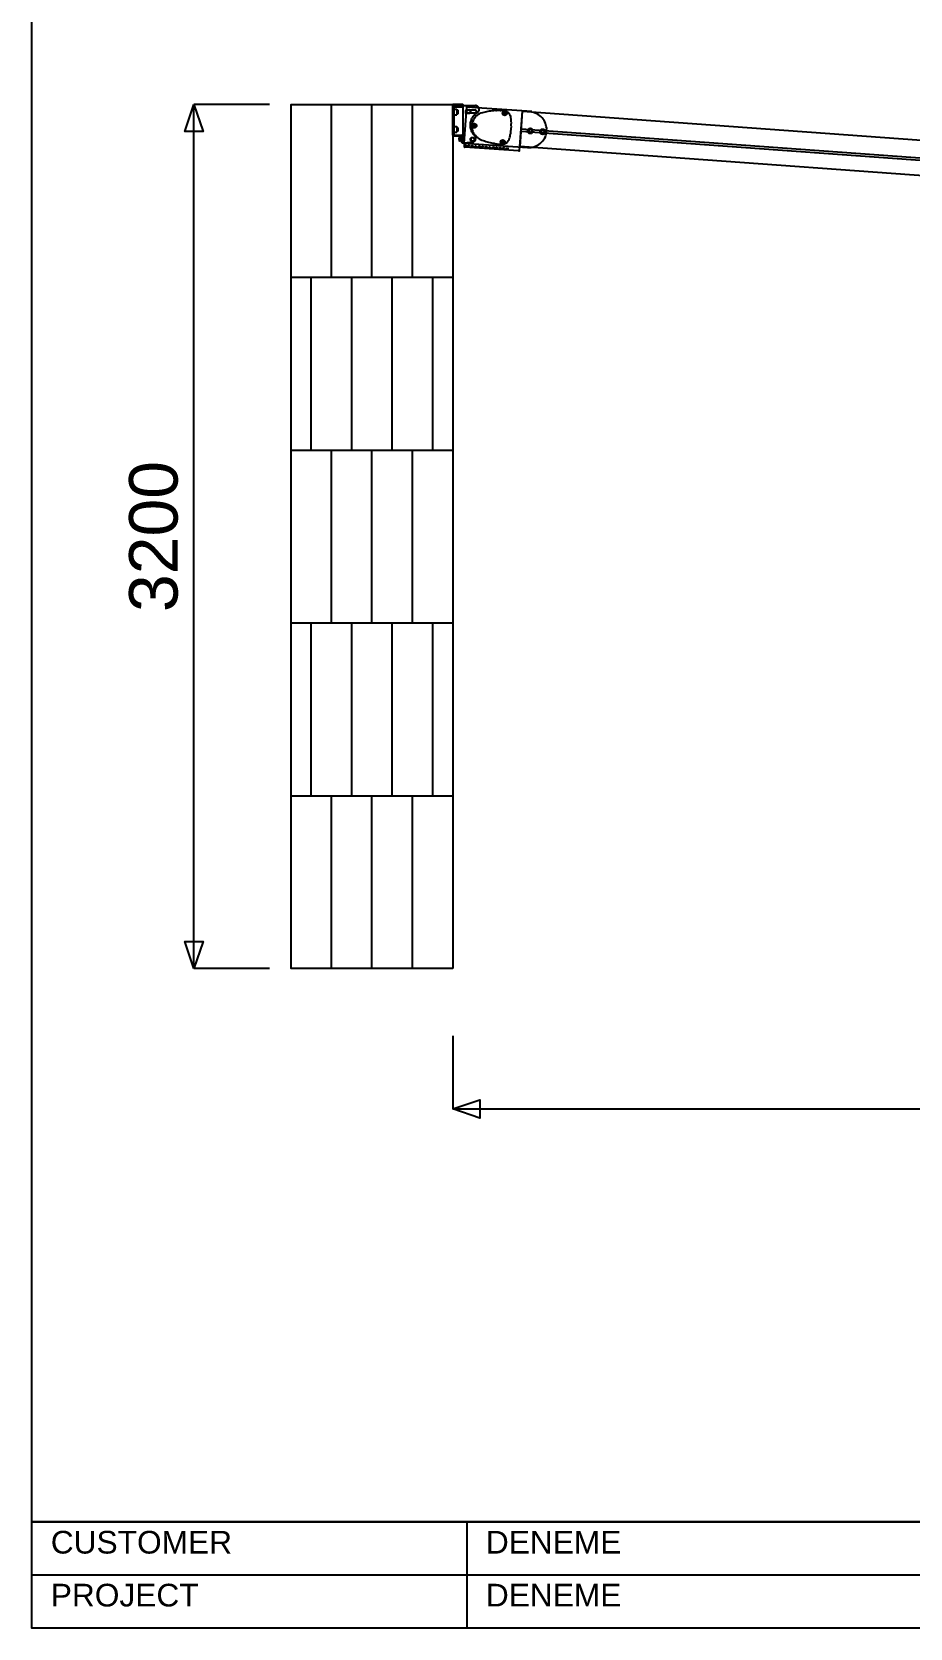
# Model space of a CAD drawing. Extents: x -7510 to 4888, y -10643 to 1770.
# Drawn here: x -7510 to -4256, y -10643 to -4731 of the extents above; entities that cross this region are included whole.
import ezdxf
from ezdxf.enums import TextEntityAlignment as Align

# ---------------------------------------------------------------- set-up
doc = ezdxf.new("R2010")
doc.units = 0
for name, color, linetype in [('BLOCK', 7, 'CONTINUOUS'), ('BLOCKREF', 8, 'CONTINUOUS'), ('DIM', 42, 'CONTINUOUS'), ('HATCH_WALL', 8, 'CONTINUOUS'), ('OUTLINE', 7, 'CONTINUOUS'), ('RAY', 5, 'CONTINUOUS'), ('TEXT', 7, 'CONTINUOUS'), ('TITLE', 7, 'CONTINUOUS'), ('WALL', 8, 'CONTINUOUS')]:
    doc.layers.add(name, color=color, linetype=linetype)
doc.styles.get("Standard").update_dxf_attribs({"font": 'Arial.ttf'})
doc.dimstyles.new('MESUT-MM', dxfattribs={"dimtxt": 180, "dimasz": 100, "dimexe": 1.25, "dimexo": 0.625, "dimtad": 1, "dimdec": 0, "dimcen": 2, "dimclrd": 42, "dimclre": 42, "dimclrt": 1, "dimazin": 3, "dimtfac": 1, "dimtdec": 0, "dimtmove": 0, "dimatfit": 3})

# ---------------------------------------------------------------- blocks, each defined once
blk = doc.blocks.new('PULUMUR_WALL_BRICK_HATCH')
at = {"layer": 'HATCH_WALL', "color": 8}
for p, q in [((250, 800), (250, 1000)), ((500, 800), (500, 1000)), ((750, 800), (750, 1000)), ((0, 800), (1000, 800)), ((125, 600), (125, 800)), ((375, 600), (375, 800)), ((625, 600), (625, 800)), ((875, 600), (875, 800)), ((0, 600), (1000, 600)), ((250, 400), (250, 600)), ((500, 400), (500, 600)), ((750, 400), (750, 600)), ((0, 400), (1000, 400)), ((125, 200), (125, 400)), ((375, 200), (375, 400)), ((625, 200), (625, 400)), ((875, 200), (875, 400)), ((0, 200), (1000, 200)), ((250, 0), (250, 200)), ((500, 0), (500, 200)), ((750, 0), (750, 200))]:
    blk.add_line(p, q, dxfattribs=at)
blk = doc.blocks.new('PERGORISE_RAY_DUVAR_BAGLANTI_SET')
at = {"layer": 'BLOCK', "color": 7}
for p, q in [((0, -8), (0, 0)), ((8, 0), (0, 0)), ((0, -113), (0, -8)), ((36, -5), (3, -5)), ((3, -8), (36, -8)), ((3, -9), (3, -113)), ((3, -14), (5, -14)), ((5, -40), (3, -40)), ((5, -40), (5, -14)), ((5, -17), (14, -17)), ((5, -38), (14, -38)), ((14, -17), (14, -38)), ((14, -21), (19, -21)), ((19, -34), (14, -34)), ((19, -34), (19, -21)), ((36, -4), (36, -142)), ((36, -4), (84, -4)), ((61, -20), (82, -20)), ((61, -31), (81, -31)), ((3, -79), (5, -79)), ((5, -105), (3, -105)), ((3, -113), (33, -113)), ((3, -116), (33, -116)), ((5, -82), (5, -79)), ((5, -105), (5, -82)), ((5, -82), (14, -82)), ((5, -103), (14, -103)), ((14, -82), (14, -103)), ((14, -86), (19, -86)), ((19, -99), (14, -99)), ((19, -99), (19, -86)), ((31, -118), (24, -118)), ((33, -117), (33, -142)), ((23, -119), (24, -119)), ((23, -122), (24, -121)), ((30, -121), (24, -121)), ((30, -123), (24, -123)), ((30, -131), (24, -131)), ((30, -135), (24, -135)), ((33, -142), (36, -142)), ((36, -142), (53, -142)), ((73, -139), (53, -142))]:
    blk.add_line(p, q, dxfattribs=at)
for points in [[(39, -4), (39, -3), (39, -3), (39, -2), (39, -2), (39, -2), (39, -2), (38, -1), (38, -1), (38, -1), (38, -1), (38, -1), (37, 0), (37, 0), (37, 0), (37, 0), (36, 0), (36, 0), (8, 0), (8, 0), (7, 0), (7, 0), (7, 0), (7, 0), (6, -1), (6, -1), (6, -1), (6, -1), (6, -1), (5, -2), (5, -2), (5, -2), (5, -2), (5, -3), (5, -3), (5, -5)], [(3, -5), (3, -5), (2, -5), (2, -5), (2, -6), (2, -6), (1, -6), (1, -6), (1, -6), (1, -6), (1, -7), (0, -7), (0, -7), (0, -7), (0, -8), (0, -8), (0, -8)], [(3, -8), (3, -8), (3, -8), (3, -8), (3, -8), (3, -8), (3, -8), (3, -8), (3, -8), (3, -8), (3, -8), (3, -8), (3, -9), (3, -9), (3, -9), (3, -9), (3, -9)], [(3, -14), (3, -14), (3, -14), (3, -14), (3, -14), (3, -14), (3, -14), (3, -14), (3, -14), (3, -14), (3, -14), (3, -14), (3, -14), (3, -14), (3, -14), (3, -14), (3, -14)], [(3, -40), (3, -40), (3, -40), (3, -40), (3, -40), (3, -40), (3, -40), (3, -40), (3, -40), (3, -40), (3, -40), (3, -40), (3, -40), (3, -40), (3, -40), (3, -40), (3, -40)], [(5, -14), (5, -14), (5, -14), (5, -14), (5, -14), (5, -14), (5, -14), (5, -14), (5, -14), (5, -14), (5, -14), (5, -14), (5, -14), (5, -14), (5, -14), (5, -14), (5, -14)], [(5, -40), (5, -40), (5, -40), (5, -40), (5, -40), (5, -40), (5, -40), (5, -40), (5, -40), (5, -40), (5, -40), (5, -40), (5, -40), (5, -40), (5, -40), (5, -40), (5, -40)], [(37, -4), (37, -3), (36, -3), (36, -3), (36, -3), (36, -3), (36, -3), (36, -3), (36, -3), (36, -3), (36, -3), (36, -3), (36, -3), (36, -3), (36, -3), (36, -3), (36, -3), (36, -3), (8, -3), (8, -3), (8, -3), (8, -3), (8, -3), (8, -3), (8, -3), (8, -3), (8, -3), (8, -3), (8, -3), (8, -3), (8, -3), (8, -3), (8, -3), (8, -3), (8, -3), (8, -3), (8, -3), (8, -3), (8, -3), (8, -3), (8, -3), (8, -3), (8, -3), (8, -3), (8, -3), (8, -3), (8, -3), (8, -3), (8, -3), (8, -3), (8, -3), (8, -5)], [(50, -22), (50, -22), (49, -22), (49, -22), (49, -23), (48, -23), (48, -23), (48, -23), (47, -23), (47, -24), (47, -24), (47, -24), (46, -24), (46, -25), (46, -25), (46, -25), (46, -26), (46, -26), (46, -26), (46, -27), (46, -27), (46, -27), (46, -28), (46, -28), (46, -29), (46, -29), (46, -29), (46, -30), (46, -30), (46, -30), (47, -31), (47, -31), (47, -31), (47, -31), (47, -32), (48, -32), (48, -32), (48, -32), (49, -32), (49, -33), (49, -33), (50, -33), (50, -33), (50, -33), (51, -33), (51, -33), (51, -33), (52, -33), (52, -33)], [(61, -20), (60, -20), (59, -20), (59, -21), (58, -21), (57, -21), (57, -21), (56, -21), (55, -21), (55, -21), (54, -21), (53, -21), (53, -21), (52, -22), (51, -22), (51, -22), (50, -22)], [(61, -31), (61, -31), (60, -31), (60, -31), (59, -32), (58, -32), (58, -32), (57, -32), (57, -32), (56, -32), (56, -32), (55, -32), (54, -32), (54, -32), (53, -33), (53, -33), (52, -33)], [(91, -30), (88, -31), (85, -33), (83, -35), (80, -37), (78, -39), (76, -42), (74, -44), (73, -47), (71, -49), (69, -52), (68, -55), (67, -58), (66, -61), (65, -64), (64, -67), (64, -70), (64, -73), (64, -77), (64, -80), (64, -83), (64, -86), (65, -89), (66, -92), (67, -95), (68, -98), (69, -101), (71, -104), (72, -106), (74, -109), (76, -111), (78, -114), (80, -116)], [(81, -31), (81, -31), (82, -31), (83, -31), (83, -31), (84, -31), (84, -30), (84, -30), (85, -30), (85, -29), (86, -29), (86, -29), (86, -28), (86, -28), (87, -27), (87, -27), (87, -26), (87, -25), (87, -25), (87, -24), (87, -24), (86, -23), (86, -23), (86, -22), (86, -22), (85, -22), (85, -21), (84, -21), (84, -21), (83, -20), (83, -20), (82, -20), (82, -20)], [(91, -30), (92, -29), (92, -28), (93, -28), (94, -27), (95, -26), (95, -25), (96, -24), (96, -23), (97, -22), (97, -21), (97, -20), (97, -19), (97, -18), (97, -16), (97, -15), (97, -14), (96, -13), (96, -12), (96, -11), (95, -10), (94, -9), (94, -8), (93, -8), (92, -7), (91, -6), (90, -6), (89, -5), (88, -5), (87, -5), (86, -4), (85, -4), (84, -4)], [(0, -113), (0, -114), (0, -114), (0, -114), (0, -114), (0, -115), (1, -115), (1, -115), (1, -115), (1, -116), (1, -116), (2, -116), (2, -116), (2, -116), (2, -116), (3, -116), (3, -116)], [(3, -79), (3, -79), (3, -79), (3, -79), (3, -79), (3, -79), (3, -79), (3, -79), (3, -79), (3, -79), (3, -79), (3, -79), (3, -79), (3, -79), (3, -79), (3, -79), (3, -79)], [(3, -105), (3, -105), (3, -105), (3, -105), (3, -105), (3, -105), (3, -105), (3, -105), (3, -105), (3, -105), (3, -105), (3, -105), (3, -105), (3, -105), (3, -105), (3, -105), (3, -105)], [(3, -111), (3, -111), (3, -111), (3, -111), (3, -111), (3, -111), (3, -111), (3, -111), (3, -111), (3, -111), (3, -111), (3, -111), (3, -111), (3, -111), (3, -111), (3, -111), (3, -111)], [(3, -113), (3, -113), (3, -113), (3, -113), (3, -113), (3, -113), (3, -113), (3, -113), (3, -113), (3, -113), (3, -113), (3, -113), (3, -113), (3, -113), (3, -113), (3, -113), (3, -113)], [(5, -79), (5, -79), (5, -79), (5, -79), (5, -79), (5, -79), (5, -79), (5, -79), (5, -79), (5, -79), (5, -79), (5, -79), (5, -79), (5, -79), (5, -79), (5, -79), (5, -79)], [(5, -105), (5, -105), (5, -105), (5, -105), (5, -105), (5, -105), (5, -105), (5, -105), (5, -105), (5, -105), (5, -105), (5, -105), (5, -105), (5, -105), (5, -105), (5, -105), (5, -105)], [(24, -118), (24, -118), (24, -118), (24, -118), (24, -118), (24, -118), (24, -119), (24, -119), (24, -119), (24, -119), (24, -119), (24, -119), (24, -119), (24, -119), (23, -119), (23, -119), (23, -119), (23, -119), (23, -119), (23, -119), (23, -119), (23, -119), (23, -119), (23, -119), (23, -119), (23, -119), (23, -119), (23, -119), (23, -119), (23, -119), (23, -119), (23, -120), (23, -120)], [(31, -121), (32, -118), (32, -118), (32, -118), (32, -118), (32, -118), (32, -118), (32, -118), (32, -118), (32, -118), (32, -118), (32, -118), (32, -118), (32, -118), (32, -118), (32, -118), (32, -118), (32, -118), (32, -118), (33, -118), (33, -118), (33, -118), (33, -118), (33, -118), (33, -118), (33, -118), (33, -118), (33, -118), (33, -118), (33, -118), (33, -118), (33, -118), (33, -118), (33, -118)], [(36, -116), (36, -116), (36, -116), (36, -115), (36, -115), (36, -115), (35, -115), (35, -114), (35, -114), (35, -114), (35, -114), (34, -114), (34, -114), (34, -113), (34, -113), (33, -113), (33, -113)], [(33, -117), (33, -117), (33, -117), (33, -117), (33, -117), (33, -116), (33, -116), (33, -116), (33, -116), (33, -116), (33, -116), (33, -116), (33, -116), (33, -116), (33, -116), (33, -116), (33, -116)], [(73, -139), (74, -139), (75, -138), (76, -138), (77, -138), (78, -137), (78, -137), (79, -136), (80, -136), (81, -135), (81, -135), (82, -134), (82, -133), (83, -132), (83, -132), (84, -131), (84, -130), (84, -129), (84, -128), (85, -127), (85, -126), (85, -125), (85, -124), (84, -123), (84, -122), (84, -122), (84, -121), (83, -120), (83, -119), (82, -118), (82, -117), (81, -117), (80, -116)], [(23, -120), (23, -120), (23, -120), (23, -120), (23, -120), (23, -120), (23, -120), (23, -120), (23, -120), (23, -120), (23, -120), (23, -120), (23, -120), (23, -120), (23, -120), (23, -120), (23, -120), (23, -120), (23, -120), (23, -120), (23, -120), (23, -120), (23, -120), (23, -120), (23, -120), (24, -120), (24, -120), (24, -120), (24, -120), (24, -120), (24, -121), (24, -121), (24, -121)], [(24, -121), (24, -121), (24, -121), (24, -121), (24, -121), (24, -121), (24, -121), (24, -121), (24, -121), (24, -121), (24, -121), (24, -121), (24, -121), (24, -121), (23, -121), (23, -121), (23, -121), (23, -121), (23, -121), (23, -121), (23, -121), (23, -121), (23, -121), (23, -122), (23, -122), (23, -122), (23, -122), (23, -122), (23, -122), (23, -122), (23, -122), (23, -122), (23, -122)], [(23, -122), (23, -122), (23, -122), (23, -122), (23, -122), (23, -122), (23, -122), (23, -122), (23, -122), (23, -122), (23, -122), (23, -122), (23, -122), (23, -122), (23, -122), (23, -122), (23, -122), (23, -122), (23, -122), (23, -122), (23, -122), (23, -122), (23, -122), (23, -122), (23, -122), (23, -122), (23, -122), (23, -122), (23, -122), (23, -122), (23, -122), (23, -122), (23, -123), (23, -123), (23, -123), (24, -123), (24, -123), (24, -123), (24, -123), (24, -123), (24, -123), (24, -123), (24, -123), (24, -123), (24, -123), (24, -123), (24, -123), (24, -123), (24, -123)], [(23, -127), (23, -127), (23, -127), (23, -126), (23, -126), (23, -126), (23, -126), (23, -126), (23, -126), (23, -126), (23, -126), (23, -126), (23, -125), (23, -125), (23, -125), (23, -125), (23, -125), (23, -125), (23, -125), (24, -125), (24, -124), (24, -124), (24, -124), (24, -124), (24, -124), (24, -124), (24, -124), (24, -124), (24, -124), (24, -123), (24, -123), (24, -123), (24, -123)], [(24, -131), (24, -130), (24, -130), (24, -130), (24, -130), (24, -130), (24, -130), (24, -130), (24, -130), (24, -129), (24, -129), (24, -129), (24, -129), (24, -129), (23, -129), (23, -129), (23, -129), (23, -129), (23, -128), (23, -128), (23, -128), (23, -128), (23, -128), (23, -128), (23, -128), (23, -128), (23, -128), (23, -127), (23, -127), (23, -127), (23, -127), (23, -127), (23, -127)], [(24, -131), (24, -131), (24, -131), (24, -131), (24, -131), (24, -131), (24, -131), (24, -131), (24, -131), (24, -131), (24, -131), (24, -131), (24, -131), (24, -131), (23, -132), (23, -132), (23, -132), (23, -132), (23, -132), (23, -132), (23, -132), (23, -132), (23, -132), (23, -132), (23, -132), (23, -132), (23, -132), (23, -133), (23, -133), (23, -133), (23, -133), (23, -133), (23, -133)], [(23, -133), (23, -133), (23, -133), (23, -133), (23, -133), (23, -133), (23, -133), (23, -133), (23, -133), (23, -133), (23, -133), (23, -133), (23, -133), (23, -133), (23, -133), (23, -134), (23, -134), (23, -134), (23, -134), (23, -134), (23, -134), (23, -134), (23, -134), (23, -134), (23, -134), (23, -134), (23, -134), (23, -134), (23, -134), (23, -134), (23, -134), (23, -134), (23, -134), (23, -134), (23, -134), (24, -134), (24, -134), (24, -135), (24, -135), (24, -135), (24, -135), (24, -135), (24, -135), (24, -135), (24, -135), (24, -135), (24, -135), (24, -135), (24, -135)], [(30, -121), (30, -121), (30, -121), (30, -121), (30, -121), (30, -121), (30, -121), (30, -121), (30, -121), (30, -121), (30, -121), (30, -121), (30, -121), (30, -121), (30, -121), (31, -121), (31, -121), (31, -121), (31, -121), (31, -121), (31, -120), (31, -120), (31, -120), (31, -120), (31, -120), (31, -120), (31, -120), (31, -120), (31, -120), (31, -120), (31, -120), (31, -120), (31, -120)], [(31, -123), (31, -123), (31, -123), (31, -123), (31, -123), (31, -123), (31, -123), (31, -123), (31, -123), (31, -123), (31, -123), (31, -123), (31, -123), (31, -123), (31, -122), (31, -122), (31, -122), (31, -122), (31, -122), (31, -122), (31, -122), (30, -122), (30, -122), (30, -122), (30, -122), (30, -122), (30, -121), (30, -121), (30, -121), (30, -121), (30, -121), (31, -121), (31, -121), (31, -121), (31, -121), (31, -121), (31, -121), (31, -121), (31, -121), (31, -121), (31, -121), (31, -121), (31, -121), (31, -121), (31, -121), (31, -121), (31, -121), (31, -121), (31, -121)], [(31, -131), (31, -131), (31, -130), (31, -130), (31, -130), (31, -130), (31, -130), (31, -130), (31, -130), (31, -130), (31, -129), (31, -129), (31, -129), (31, -129), (31, -129), (31, -129), (31, -129), (31, -129), (31, -128), (31, -128), (31, -128), (31, -128), (30, -128), (30, -128), (30, -128), (30, -128), (30, -127), (30, -127), (30, -127), (30, -127), (30, -127), (30, -127), (30, -127), (30, -127), (30, -127), (30, -126), (30, -126), (30, -126), (30, -126), (30, -126), (30, -126), (30, -126), (30, -126), (30, -125), (31, -125), (31, -125), (31, -125), (31, -125), (31, -125), (31, -125), (31, -125), (31, -124), (31, -124), (31, -124), (31, -124), (31, -124), (31, -124), (31, -124), (31, -124), (31, -123), (31, -123), (31, -123), (31, -123), (31, -123), (31, -123)], [(30, -123), (30, -123), (30, -123), (30, -123), (30, -123), (30, -123), (30, -123), (30, -123), (30, -123), (30, -123), (30, -123), (31, -123), (31, -123), (31, -123), (31, -123), (31, -123), (31, -123), (31, -123), (31, -123), (31, -123), (31, -123), (31, -123), (31, -123), (31, -123), (31, -123), (31, -123), (31, -123), (31, -123), (31, -123), (31, -123), (31, -123), (31, -123), (31, -123)], [(31, -136), (31, -136), (31, -136), (31, -136), (31, -136), (31, -135), (31, -135), (31, -135), (31, -135), (31, -135), (31, -135), (31, -135), (31, -135), (31, -135), (31, -135), (31, -135), (31, -135), (31, -134), (31, -134), (31, -134), (31, -134), (31, -134), (30, -134), (30, -134), (30, -134), (30, -134), (30, -134), (30, -134), (30, -134), (30, -133), (30, -133), (30, -133), (30, -133), (30, -133), (30, -133), (30, -133), (30, -133), (30, -133), (30, -133), (30, -133), (30, -133), (30, -133), (30, -132), (30, -132), (31, -132), (31, -132), (31, -132), (31, -132), (31, -132), (31, -132), (31, -132), (31, -132), (31, -132), (31, -132), (31, -131), (31, -131), (31, -131), (31, -131), (31, -131), (31, -131), (31, -131), (31, -131), (31, -131), (31, -131), (31, -131)], [(30, -131), (30, -131), (30, -131), (30, -131), (30, -131), (30, -131), (30, -131), (30, -131), (30, -131), (30, -131), (30, -131), (31, -131), (31, -131), (31, -131), (31, -131), (31, -131), (31, -131), (31, -131), (31, -131), (31, -131), (31, -131), (31, -131), (31, -131), (31, -131), (31, -131), (31, -131), (31, -131), (31, -131), (31, -131), (31, -131), (31, -131), (31, -131), (31, -131)], [(30, -135), (30, -135), (30, -135), (30, -135), (30, -135), (30, -135), (30, -135), (30, -135), (30, -135), (30, -135), (30, -135), (31, -135), (31, -135), (31, -135), (31, -135), (31, -136), (31, -136), (31, -136), (31, -136), (31, -136), (31, -136), (31, -136), (31, -136), (31, -136), (31, -136), (31, -136), (31, -136), (31, -136), (31, -136), (31, -136), (31, -136), (31, -136), (31, -136)], [(33, -138), (33, -138), (33, -138), (33, -138), (33, -138), (33, -138), (33, -138), (33, -138), (33, -138), (33, -138), (33, -138), (33, -138), (33, -138), (33, -138), (33, -138), (32, -138), (32, -138), (32, -138), (32, -138), (32, -138), (32, -138), (32, -138), (32, -138), (32, -138), (32, -138), (32, -138), (32, -138), (32, -138), (32, -138), (32, -138), (32, -138), (32, -138), (32, -138), (31, -136)]]:
    blk.add_lwpolyline(points, dxfattribs=at)
blk.add_circle((72, -129), 7, dxfattribs=at)
blk = doc.blocks.new('PERGORISE_RAY_ARKA_MEKANIZMA_YAN_GORUNUS')
at = {"layer": 'BLOCK', "color": 7}
for p, q in [((-29, -16), (-29, 119)), ((-29, 119), (212, 119)), ((212, 119), (212, 116)), ((112, 108), (110, 105)), ((110, 105), (111, 103)), ((111, 103), (114, 102)), ((115, 107), (112, 108)), ((114, 102), (116, 105)), ((116, 105), (115, 107)), ((178, -14), (178, 117)), ((3, 54), (1, 52)), ((1, 52), (2, 49)), ((2, 49), (5, 49)), ((5, 54), (3, 54)), ((7, 51), (5, 54)), ((5, 49), (7, 51)), ((112, 0), (110, -2)), ((115, 0), (112, 0)), ((116, -2), (115, 0)), ((-29, -16), (206, -16)), ((-29, -16), (-29, -28)), ((174, -31), (-26, -31)), ((39, -23), (41, -23)), ((110, -2), (111, -5)), ((111, -5), (114, -5)), ((114, -5), (116, -2)), ((177, -28), (177, -16))]:
    blk.add_line(p, q, dxfattribs=at)
for points in [[(25, 99), (21, 97), (18, 95), (15, 93), (12, 91), (10, 88), (7, 86), (5, 83), (3, 80), (1, 76), (-1, 73), (-2, 70), (-3, 66), (-4, 63), (-5, 59), (-5, 55), (-6, 51), (-5, 48), (-5, 44), (-4, 40), (-3, 37), (-2, 33), (-1, 30), (1, 26), (3, 23), (5, 20), (7, 17), (10, 15), (12, 12), (15, 10), (18, 8), (21, 6), (25, 4)], [(108, 114), (102, 114), (97, 113), (92, 113), (87, 113), (81, 112), (76, 112), (71, 111), (66, 110), (60, 109), (55, 108), (50, 107), (45, 105), (40, 104), (35, 102), (30, 101), (25, 99)], [(137, 90), (136, 93), (136, 95), (134, 97), (133, 100), (132, 102), (130, 104), (128, 105), (127, 107), (125, 109), (122, 110), (120, 111), (118, 112), (115, 113), (113, 113), (110, 114), (108, 114)], [(113, 108), (113, 108), (113, 108), (112, 108), (112, 108), (112, 107), (112, 107), (112, 107), (112, 107), (111, 107), (111, 107), (111, 107), (111, 107), (111, 107), (111, 106), (111, 106), (111, 106), (110, 106), (110, 106), (110, 105), (110, 105), (110, 105), (110, 105), (110, 105), (110, 104), (111, 104), (111, 104), (111, 104), (111, 104), (111, 103), (111, 103), (111, 103), (111, 103), (112, 103), (112, 103), (112, 103), (112, 103), (112, 103), (113, 103), (113, 103), (113, 103), (113, 103), (113, 103), (114, 103), (114, 103), (114, 103), (114, 103), (114, 103), (114, 103), (115, 103), (115, 103), (115, 104), (115, 104), (115, 104), (115, 104), (115, 104), (115, 105), (115, 105), (115, 105), (115, 105), (115, 105), (115, 106), (115, 106), (115, 106), (115, 106)], [(115, 106), (115, 106), (115, 106), (115, 107), (115, 107), (115, 107), (115, 107), (114, 107), (114, 107), (114, 107), (114, 107), (114, 107), (114, 107), (114, 107), (113, 108), (113, 108), (113, 108)], [(137, 13), (138, 18), (139, 22), (139, 27), (140, 32), (140, 37), (140, 42), (141, 47), (141, 51), (141, 56), (140, 61), (140, 66), (140, 71), (139, 76), (139, 81), (138, 85), (137, 90)], [(206, -16), (213, -16), (219, -15), (225, -13), (231, -11), (237, -8), (242, -5), (247, -2), (252, 2), (256, 7), (260, 12), (263, 17), (266, 22), (269, 28), (270, 34), (272, 40), (272, 47), (272, 54), (272, 60), (270, 66), (268, 72), (266, 78), (263, 83), (260, 89), (256, 93), (252, 98), (247, 102), (242, 105), (237, 109), (231, 111), (225, 113), (219, 115), (212, 116)], [(6, 2), (6, 2), (6, 3), (6, 3), (5, 4), (5, 4), (5, 5), (4, 5), (4, 5), (3, 6), (3, 6), (2, 6), (2, 6), (1, 6), (1, 6), (0, 6), (0, 6), (-1, 6), (-1, 6), (-2, 6), (-2, 6), (-3, 6), (-3, 6), (-4, 5), (-4, 5), (-4, 5), (-5, 4), (-5, 4), (-5, 3), (-6, 3), (-6, 3), (-6, 2), (-6, 2), (-6, 1), (-6, 0), (-6, 0), (-6, -1), (-6, -1), (-6, -2), (-6, -2), (-6, -3), (-6, -3), (-5, -4), (-5, -4), (-5, -4), (-4, -5), (-4, -5), (-4, -5), (-3, -6), (-3, -6), (-2, -6), (-2, -6), (-1, -6), (-1, -6), (0, -7), (1, -6), (1, -6), (2, -6), (2, -6), (3, -6), (3, -6), (3, -5), (4, -5), (4, -5), (5, -4)], [(4, 54), (4, 54), (4, 54), (3, 54), (3, 54), (3, 54), (3, 54), (3, 54), (2, 54), (2, 53), (2, 53), (2, 53), (2, 53), (2, 53), (2, 53), (1, 53), (1, 52), (1, 52), (1, 52), (1, 52), (1, 52), (1, 51), (1, 51), (1, 51), (1, 51), (1, 51), (2, 50), (2, 50), (2, 50), (2, 50), (2, 50), (2, 50), (2, 49), (2, 49), (3, 49), (3, 49), (3, 49), (3, 49), (3, 49), (4, 49), (4, 49), (4, 49), (4, 49), (4, 49), (5, 49), (5, 49), (5, 49), (5, 49), (5, 50), (5, 50), (6, 50), (6, 50), (6, 50), (6, 50), (6, 51), (6, 51), (6, 51), (6, 51), (6, 51), (6, 51), (6, 52), (6, 52), (6, 52), (6, 52), (6, 52)], [(6, 52), (6, 53), (6, 53), (6, 53), (6, 53), (6, 53), (5, 53), (5, 53), (5, 53), (5, 54), (5, 54), (5, 54), (5, 54), (4, 54), (4, 54), (4, 54), (4, 54)], [(25, 4), (30, 2), (35, 0), (40, -1), (45, -2), (50, -4), (55, -5), (60, -6), (66, -7), (71, -8), (76, -9), (81, -9), (87, -10), (92, -10), (97, -11), (102, -11), (108, -11)], [(108, -11), (110, -11), (113, -10), (115, -10), (118, -9), (120, -8), (122, -7), (125, -6), (127, -4), (128, -3), (130, -1), (132, 1), (133, 3), (134, 5), (136, 8), (136, 10), (137, 13)], [(113, 0), (113, 0), (113, 0), (112, 0), (112, 0), (112, 0), (112, 0), (112, 0), (112, 0), (111, 0), (111, 0), (111, 0), (111, -1), (111, -1), (111, -1), (111, -1), (111, -1), (110, -2), (110, -2), (110, -2), (110, -2), (110, -2), (110, -3), (110, -3), (110, -3), (111, -3), (111, -3), (111, -3), (111, -4), (111, -4), (111, -4), (111, -4), (111, -4), (112, -4), (112, -4), (112, -5), (112, -5), (112, -5), (113, -5), (113, -5), (113, -5), (113, -5), (113, -5), (114, -5), (114, -5), (114, -4), (114, -4), (114, -4), (114, -4), (115, -4), (115, -4), (115, -4), (115, -4), (115, -3), (115, -3), (115, -3), (115, -3), (115, -3), (115, -2), (115, -2), (115, -2), (115, -2), (115, -2), (115, -1), (115, -1)], [(115, -1), (115, -1), (115, -1), (115, -1), (115, -1), (115, 0), (115, 0), (114, 0), (114, 0), (114, 0), (114, 0), (114, 0), (114, 0), (114, 0), (113, 0), (113, 0), (113, 0)], [(210, 54), (210, 54), (210, 54), (210, 54), (210, 54), (209, 54), (209, 53), (209, 53), (209, 53), (209, 53), (209, 53), (209, 53), (209, 53), (209, 53), (209, 53), (209, 53), (209, 53), (208, 52), (208, 52), (208, 52), (208, 52), (208, 52), (208, 52), (208, 52), (208, 52), (208, 52), (208, 52), (208, 51), (207, 51), (207, 51), (207, 51), (207, 51), (207, 51), (207, 51), (207, 51), (207, 51), (207, 51), (207, 51), (207, 50), (207, 50), (206, 50), (206, 50), (206, 50), (206, 50), (206, 50), (206, 50), (206, 50), (206, 50), (206, 50), (206, 50), (206, 49), (205, 49), (205, 49), (205, 49), (205, 49), (205, 49), (205, 49), (205, 49), (205, 49), (205, 49), (205, 49), (205, 48), (205, 48), (204, 48), (204, 48)], [(205, 48), (205, 48), (205, 48), (205, 48), (205, 48), (205, 48), (205, 48), (205, 48), (205, 48), (205, 48), (205, 48), (205, 48), (205, 48), (205, 48), (205, 48), (205, 48), (205, 48), (205, 48), (205, 48), (205, 48), (205, 48), (205, 48), (205, 48), (205, 48), (205, 48), (205, 48), (205, 48), (204, 48), (204, 48), (204, 48), (204, 48), (204, 48), (204, 48)], [(204, 48), (204, 48), (204, 48), (204, 48), (205, 48), (205, 48), (205, 47), (205, 47), (205, 47), (205, 47), (205, 47), (205, 47), (205, 47), (205, 47), (205, 46), (205, 46), (205, 46), (205, 46), (205, 46), (205, 46), (205, 46), (205, 46), (205, 46), (205, 45), (205, 45), (205, 45), (205, 45), (205, 45), (205, 45), (205, 45), (205, 45), (206, 44), (206, 44), (206, 44), (206, 44), (206, 44), (206, 44), (206, 44), (206, 44), (206, 43), (206, 43), (206, 43), (206, 43), (206, 43), (206, 43), (206, 43), (206, 43), (206, 43), (206, 42), (206, 42), (206, 42), (206, 42), (206, 42), (206, 42), (206, 42), (206, 42), (206, 41), (206, 41), (206, 41), (206, 41), (207, 41), (207, 41), (207, 41), (207, 41), (207, 40)], [(205, 48), (205, 48), (205, 48), (205, 48), (205, 48), (205, 48), (205, 49), (205, 49), (205, 49), (206, 49), (206, 49), (206, 49), (206, 49), (206, 49), (206, 49), (206, 49), (206, 49), (206, 49), (206, 50), (206, 50), (206, 50), (207, 50), (207, 50), (207, 50), (207, 50), (207, 50), (207, 50), (207, 50), (207, 50), (207, 51), (207, 51), (207, 51), (207, 51)], [(206, 44), (206, 45), (206, 45), (206, 45), (206, 45), (206, 45), (206, 45), (206, 45), (206, 45), (206, 45), (206, 46), (206, 46), (206, 46), (205, 46), (205, 46), (205, 46), (205, 46), (205, 46), (205, 46), (205, 47), (205, 47), (205, 47), (205, 47), (205, 47), (205, 47), (205, 47), (205, 47), (205, 47), (205, 48), (205, 48), (205, 48), (205, 48), (205, 48)], [(214, 53), (213, 53), (213, 53), (212, 53), (212, 53), (211, 53), (210, 53), (210, 52), (209, 52), (209, 52), (209, 52), (208, 51), (208, 51), (207, 51), (207, 50), (207, 50), (206, 49), (206, 49), (206, 48), (206, 48), (206, 47), (206, 47), (206, 46), (206, 46), (206, 45), (206, 45), (206, 44), (206, 44), (206, 43), (207, 43), (207, 42), (207, 42), (208, 42), (208, 41), (209, 41), (209, 41), (209, 40), (210, 40), (210, 40), (211, 40), (211, 40), (212, 40), (213, 40), (213, 40), (214, 40), (214, 40), (215, 40), (215, 40), (216, 41), (216, 41), (216, 41), (217, 42), (217, 42), (217, 43), (218, 43), (218, 43), (218, 44), (218, 44), (219, 45), (219, 46), (219, 46), (219, 47), (219, 47), (219, 48), (218, 48)], [(207, 41), (207, 41), (207, 41), (207, 41), (207, 41), (207, 41), (207, 42), (207, 42), (207, 42), (207, 42), (207, 42), (207, 42), (207, 42), (207, 42), (207, 42), (206, 43), (206, 43), (206, 43), (206, 43), (206, 43), (206, 43), (206, 43), (206, 43), (206, 43), (206, 44), (206, 44), (206, 44), (206, 44), (206, 44), (206, 44), (206, 44), (206, 44), (206, 44)], [(207, 51), (207, 51), (208, 51), (208, 51), (208, 51), (208, 51), (208, 51), (208, 51), (208, 51), (208, 51), (208, 51), (208, 51), (208, 51), (208, 51), (208, 51), (208, 51), (208, 51), (208, 52), (208, 52), (208, 52), (208, 52), (208, 52), (208, 52), (208, 52), (208, 52), (208, 52), (208, 52), (209, 52), (209, 52), (209, 52), (209, 52), (209, 52), (209, 52), (209, 52), (209, 52), (209, 52), (209, 52), (209, 53), (209, 53), (209, 53), (209, 53), (209, 53), (210, 53), (210, 53), (210, 53), (210, 53), (210, 53), (210, 53), (210, 53)], [(211, 40), (211, 40), (211, 40), (210, 40), (210, 40), (210, 40), (210, 40), (210, 40), (210, 40), (210, 40), (210, 40), (210, 40), (210, 40), (210, 40), (210, 40), (210, 40), (210, 40), (210, 40), (210, 40), (210, 40), (209, 40), (209, 40), (209, 40), (209, 40), (209, 40), (209, 40), (209, 40), (209, 40), (209, 40), (209, 40), (209, 40), (209, 40), (209, 40), (209, 40), (209, 40), (208, 40), (208, 41), (208, 41), (208, 41), (208, 41), (208, 41), (208, 41), (208, 41), (208, 41), (207, 41), (207, 41), (207, 41), (207, 41), (207, 41)], [(207, 41), (207, 41), (207, 41), (207, 41), (207, 41), (207, 41), (207, 41), (207, 41), (207, 41), (207, 41), (207, 41), (207, 41), (207, 41), (207, 41), (207, 41), (207, 41), (207, 41), (207, 41), (207, 41), (207, 41), (207, 41), (207, 41), (207, 41), (207, 41), (207, 41), (207, 41), (207, 41), (207, 41), (207, 41), (207, 41), (207, 41), (207, 41), (207, 40)], [(207, 40), (207, 40), (207, 40), (207, 40), (207, 40), (207, 40), (207, 40), (207, 40), (208, 40), (208, 40), (208, 40), (208, 40), (208, 40), (208, 40), (208, 40), (208, 40), (209, 40), (209, 40), (209, 40), (209, 40), (209, 40), (209, 40), (209, 40), (209, 40), (210, 40), (210, 40), (210, 40), (210, 40), (210, 40), (210, 40), (210, 40), (210, 40), (211, 40), (211, 40), (211, 40), (211, 40), (211, 39), (211, 39), (211, 39), (211, 39), (212, 39), (212, 39), (212, 39), (212, 39), (212, 39), (212, 39), (212, 39), (212, 39), (212, 39), (213, 39), (213, 39), (213, 39), (213, 39), (213, 39), (213, 39), (213, 39), (213, 39), (214, 39), (214, 39), (214, 39), (214, 39), (214, 39), (214, 39), (214, 39), (214, 39)], [(218, 52), (218, 52), (217, 52), (217, 52), (217, 52), (217, 52), (217, 52), (217, 52), (217, 52), (217, 52), (216, 52), (216, 52), (216, 52), (216, 52), (216, 52), (216, 53), (216, 53), (216, 53), (215, 53), (215, 53), (215, 53), (215, 53), (215, 53), (215, 53), (215, 53), (215, 53), (214, 53), (214, 53), (214, 53), (214, 53), (214, 53), (214, 53), (214, 53), (214, 53), (214, 53), (213, 53), (213, 53), (213, 53), (213, 53), (213, 53), (213, 53), (213, 53), (213, 53), (212, 53), (212, 53), (212, 53), (212, 53), (212, 53), (212, 53), (212, 54), (212, 54), (211, 54), (211, 54), (211, 54), (211, 54), (211, 54), (211, 54), (211, 54), (211, 54), (210, 54), (210, 54), (210, 54), (210, 54), (210, 54), (210, 54)], [(210, 53), (210, 53), (210, 53), (210, 53), (210, 54), (210, 54), (210, 54), (210, 54), (210, 54), (210, 54), (210, 54), (210, 54), (210, 54), (210, 54), (210, 54), (210, 54), (210, 54), (210, 54), (210, 54), (210, 54), (210, 54), (210, 54), (210, 54), (210, 54), (210, 54), (210, 54), (210, 54), (210, 54), (210, 54), (210, 54), (210, 54), (210, 54), (210, 54)], [(210, 53), (210, 53), (210, 53), (210, 53), (210, 53), (211, 53), (211, 53), (211, 53), (211, 53), (211, 53), (211, 53), (211, 53), (211, 53), (211, 53), (212, 53), (212, 53), (212, 53), (212, 53), (212, 53), (212, 53), (212, 53), (212, 53), (212, 53), (213, 53), (213, 53), (213, 53), (213, 53), (213, 53), (213, 53), (213, 53), (213, 53), (214, 53), (214, 53)], [(214, 39), (214, 39), (214, 39), (214, 39), (214, 39), (214, 39), (214, 39), (214, 39), (213, 39), (213, 39), (213, 39), (213, 39), (213, 39), (213, 39), (213, 39), (213, 40), (212, 40), (212, 40), (212, 40), (212, 40), (212, 40), (212, 40), (212, 40), (212, 40), (212, 40), (211, 40), (211, 40), (211, 40), (211, 40), (211, 40), (211, 40), (211, 40), (211, 40)], [(214, 53), (214, 53), (214, 53), (214, 53), (214, 53), (214, 53), (214, 53), (214, 53), (214, 53), (214, 52), (214, 52), (214, 52), (214, 52), (214, 52), (214, 52), (215, 52), (215, 52), (215, 52), (215, 52), (215, 52), (215, 52), (215, 52), (215, 52), (215, 52), (215, 52), (215, 52), (215, 52), (215, 52), (215, 52), (215, 52), (215, 52), (215, 52), (216, 52), (216, 52), (216, 52), (216, 52), (216, 52), (216, 52), (216, 52), (216, 52), (216, 52), (217, 52), (217, 52), (217, 52), (217, 52), (217, 52), (217, 52), (217, 52), (217, 52)], [(218, 48), (218, 49), (218, 49), (218, 49), (218, 50), (217, 50), (217, 50), (217, 51), (217, 51), (216, 51), (216, 52), (216, 52), (215, 52), (215, 52), (214, 52), (214, 53), (214, 53)], [(214, 39), (215, 39), (215, 39), (215, 39), (215, 39), (215, 39), (215, 39), (215, 39), (215, 39), (215, 39), (215, 40), (215, 40), (215, 40), (216, 40), (216, 40), (216, 40), (216, 40), (216, 40), (216, 40), (216, 40), (216, 40), (216, 41), (216, 41), (216, 41), (216, 41), (217, 41), (217, 41), (217, 41), (217, 41), (217, 41), (217, 41), (217, 41), (217, 42), (217, 42), (217, 42), (217, 42), (217, 42), (218, 42), (218, 42), (218, 42), (218, 42), (218, 42), (218, 42), (218, 43), (218, 43), (218, 43), (218, 43), (218, 43), (219, 43), (219, 43), (219, 43), (219, 43), (219, 43), (219, 43), (219, 44), (219, 44), (219, 44), (219, 44), (219, 44), (219, 44), (220, 44), (220, 44), (220, 44), (220, 44), (220, 44)], [(217, 42), (217, 42), (217, 42), (217, 42), (217, 42), (217, 42), (217, 42), (217, 42), (217, 41), (216, 41), (216, 41), (216, 41), (216, 41), (216, 41), (216, 41), (216, 41), (216, 41), (216, 41), (216, 41), (216, 41), (216, 41), (216, 41), (216, 41), (216, 41), (216, 41), (216, 41), (216, 41), (216, 41), (216, 41), (216, 41), (216, 41), (216, 40), (216, 40), (215, 40), (215, 40), (215, 40), (215, 40), (215, 40), (215, 40), (215, 40), (215, 40), (215, 40), (215, 40), (215, 40), (215, 39), (215, 39), (214, 39), (214, 39), (214, 39)], [(214, 39), (214, 39), (214, 39), (214, 39), (214, 39), (214, 39), (214, 39), (214, 39), (214, 39), (214, 39), (214, 39), (214, 39), (214, 39), (214, 39), (214, 39), (214, 39), (214, 39), (214, 39), (214, 39), (214, 39), (214, 39), (214, 39), (214, 39), (214, 39), (214, 39), (214, 39), (214, 39), (214, 39), (214, 39), (214, 39), (214, 39), (214, 39), (214, 39)], [(218, 48), (218, 48), (218, 48), (218, 48), (218, 49), (218, 49), (218, 49), (218, 49), (218, 49), (218, 49), (218, 49), (218, 49), (218, 50), (218, 50), (218, 50), (218, 50), (218, 50), (218, 50), (218, 50), (218, 50), (218, 50), (218, 51), (218, 51), (218, 51), (218, 51), (218, 51), (218, 51), (217, 51), (217, 51), (217, 51), (217, 52), (217, 52), (217, 52)], [(217, 52), (217, 52), (217, 52), (217, 52), (217, 52), (217, 52), (217, 52), (217, 52), (217, 52), (217, 52), (217, 52), (217, 52), (217, 52), (217, 52), (217, 52), (217, 52), (217, 52), (217, 52), (217, 52), (217, 52), (217, 52), (217, 52), (217, 52), (217, 52), (218, 52), (218, 52), (218, 52), (218, 52), (218, 52), (218, 52), (218, 52), (218, 52), (218, 52)], [(219, 45), (219, 44), (219, 44), (219, 44), (219, 44), (219, 44), (219, 44), (219, 44), (219, 44), (219, 44), (219, 44), (219, 44), (218, 44), (218, 43), (218, 43), (218, 43), (218, 43), (218, 43), (218, 43), (218, 43), (218, 43), (218, 43), (218, 43), (218, 43), (218, 43), (217, 42), (217, 42), (217, 42), (217, 42), (217, 42), (217, 42), (217, 42), (217, 42)], [(220, 44), (220, 45), (220, 45), (220, 45), (220, 45), (220, 45), (220, 45), (220, 45), (220, 45), (220, 46), (220, 46), (220, 46), (219, 46), (219, 46), (219, 46), (219, 46), (219, 46), (219, 46), (219, 47), (219, 47), (219, 47), (219, 47), (219, 47), (219, 47), (219, 47), (219, 47), (219, 48), (219, 48), (219, 48), (219, 48), (219, 48), (219, 48), (219, 48), (219, 48), (219, 49), (219, 49), (219, 49), (219, 49), (219, 49), (219, 49), (218, 49), (218, 49), (218, 49), (218, 50), (218, 50), (218, 50), (218, 50), (218, 50), (218, 50), (218, 50), (218, 50), (218, 51), (218, 51), (218, 51), (218, 51), (218, 51), (218, 51), (218, 51), (218, 51), (218, 52), (218, 52), (218, 52), (218, 52), (218, 52), (218, 52)], [(219, 45), (219, 45), (219, 45), (219, 45), (219, 45), (219, 45), (219, 45), (219, 45), (219, 45), (219, 46), (219, 46), (219, 46), (219, 46), (219, 46), (219, 46), (219, 46), (219, 46), (219, 46), (219, 47), (219, 47), (219, 47), (219, 47), (219, 47), (219, 47), (219, 47), (219, 47), (219, 47), (219, 48), (219, 48), (218, 48), (218, 48), (218, 48), (218, 48)], [(219, 45), (219, 45), (219, 45), (219, 45), (219, 45), (219, 45), (219, 45), (219, 45), (219, 45), (219, 45), (220, 45), (220, 45), (220, 45), (220, 45), (220, 45), (220, 45), (220, 45), (220, 45), (220, 45), (220, 45), (220, 45), (220, 45), (220, 44), (220, 44), (220, 44), (220, 44), (220, 44), (220, 44), (220, 44), (220, 44), (220, 44), (220, 44), (220, 44)], [(256, 54), (256, 54), (256, 54), (255, 54), (255, 54), (255, 54), (255, 53), (255, 53), (255, 53), (255, 53), (255, 53), (255, 53), (255, 53), (255, 53), (255, 53), (254, 53), (254, 53), (254, 52), (254, 52), (254, 52), (254, 52), (254, 52), (254, 52), (254, 52), (254, 52), (254, 52), (254, 52), (253, 51), (253, 51), (253, 51), (253, 51), (253, 51), (253, 51), (253, 51), (253, 51), (253, 51), (253, 51), (253, 51), (252, 50), (252, 50), (252, 50), (252, 50), (252, 50), (252, 50), (252, 50), (252, 50), (252, 50), (252, 50), (252, 50), (252, 50), (251, 49), (251, 49), (251, 49), (251, 49), (251, 49), (251, 49), (251, 49), (251, 49), (251, 49), (251, 49), (251, 49), (250, 48), (250, 48), (250, 48), (250, 48)], [(251, 48), (251, 48), (251, 48), (251, 48), (251, 48), (251, 48), (251, 48), (251, 48), (251, 48), (251, 48), (251, 48), (251, 48), (251, 48), (251, 48), (251, 48), (251, 48), (251, 48), (251, 48), (251, 48), (251, 48), (250, 48), (250, 48), (250, 48), (250, 48), (250, 48), (250, 48), (250, 48), (250, 48), (250, 48), (250, 48), (250, 48), (250, 48), (250, 48)], [(250, 48), (250, 48), (250, 48), (250, 48), (250, 48), (250, 48), (250, 47), (250, 47), (251, 47), (251, 47), (251, 47), (251, 47), (251, 47), (251, 47), (251, 46), (251, 46), (251, 46), (251, 46), (251, 46), (251, 46), (251, 46), (251, 46), (251, 46), (251, 45), (251, 45), (251, 45), (251, 45), (251, 45), (251, 45), (251, 45), (251, 45), (251, 44), (251, 44), (251, 44), (251, 44), (251, 44), (252, 44), (252, 44), (252, 44), (252, 43), (252, 43), (252, 43), (252, 43), (252, 43), (252, 43), (252, 43), (252, 43), (252, 43), (252, 42), (252, 42), (252, 42), (252, 42), (252, 42), (252, 42), (252, 42), (252, 42), (252, 41), (252, 41), (252, 41), (252, 41), (252, 41), (252, 41), (252, 41), (252, 41), (253, 40)], [(263, 42), (263, 42), (263, 43), (264, 43), (264, 44), (264, 44), (264, 45), (264, 45), (264, 46), (264, 46), (264, 47), (264, 47), (264, 48), (264, 48), (264, 49), (264, 49), (264, 50), (263, 50), (263, 51), (263, 51), (262, 51), (262, 52), (261, 52), (261, 52), (260, 52), (260, 53), (259, 53), (259, 53), (258, 53), (258, 53), (257, 53), (257, 53), (256, 53), (256, 52), (255, 52), (255, 52), (254, 52), (254, 51), (253, 51), (253, 51), (253, 50), (252, 50), (252, 49), (252, 49), (252, 48), (252, 48), (252, 47), (252, 47), (251, 46), (252, 46), (252, 45), (252, 45), (252, 44), (252, 44), (252, 43), (253, 43), (253, 42), (253, 42), (254, 41), (254, 41), (255, 41), (255, 41), (255, 40), (256, 40), (256, 40)], [(251, 48), (251, 48), (251, 48), (251, 48), (251, 48), (251, 48), (251, 49), (251, 49), (251, 49), (251, 49), (251, 49), (252, 49), (252, 49), (252, 49), (252, 49), (252, 49), (252, 49), (252, 49), (252, 50), (252, 50), (252, 50), (252, 50), (252, 50), (253, 50), (253, 50), (253, 50), (253, 50), (253, 50), (253, 50), (253, 51), (253, 51), (253, 51), (253, 51)], [(252, 44), (252, 45), (252, 45), (252, 45), (252, 45), (252, 45), (252, 45), (252, 45), (251, 45), (251, 45), (251, 46), (251, 46), (251, 46), (251, 46), (251, 46), (251, 46), (251, 46), (251, 46), (251, 46), (251, 47), (251, 47), (251, 47), (251, 47), (251, 47), (251, 47), (251, 47), (251, 47), (251, 47), (251, 48), (251, 48), (251, 48), (251, 48), (251, 48)], [(253, 41), (253, 41), (253, 41), (253, 41), (253, 41), (253, 41), (253, 42), (253, 42), (253, 42), (253, 42), (253, 42), (252, 42), (252, 42), (252, 42), (252, 42), (252, 43), (252, 43), (252, 43), (252, 43), (252, 43), (252, 43), (252, 43), (252, 43), (252, 43), (252, 44), (252, 44), (252, 44), (252, 44), (252, 44), (252, 44), (252, 44), (252, 44), (252, 44)], [(253, 51), (253, 51), (253, 51), (253, 51), (253, 51), (253, 51), (254, 51), (254, 51), (254, 51), (254, 51), (254, 51), (254, 51), (254, 51), (254, 51), (254, 51), (254, 51), (254, 51), (254, 52), (254, 52), (254, 52), (254, 52), (254, 52), (254, 52), (254, 52), (254, 52), (254, 52), (254, 52), (254, 52), (254, 52), (254, 52), (255, 52), (255, 52), (255, 52), (255, 52), (255, 52), (255, 52), (255, 52), (255, 53), (255, 53), (255, 53), (255, 53), (255, 53), (255, 53), (255, 53), (256, 53), (256, 53), (256, 53), (256, 53), (256, 53)], [(256, 40), (256, 40), (256, 40), (256, 40), (256, 40), (256, 40), (256, 40), (256, 40), (256, 40), (256, 40), (256, 40), (256, 40), (256, 40), (256, 40), (256, 40), (256, 40), (256, 40), (256, 40), (255, 40), (255, 40), (255, 40), (255, 40), (255, 40), (255, 40), (255, 40), (255, 40), (255, 40), (255, 40), (255, 40), (255, 40), (255, 40), (255, 40), (255, 40), (255, 40), (254, 40), (254, 40), (254, 41), (254, 41), (254, 41), (254, 41), (254, 41), (254, 41), (254, 41), (253, 41), (253, 41), (253, 41), (253, 41), (253, 41), (253, 41)], [(253, 41), (253, 41), (253, 41), (253, 41), (253, 41), (253, 41), (253, 41), (253, 41), (253, 41), (253, 41), (253, 41), (253, 41), (253, 41), (253, 41), (253, 41), (253, 41), (253, 41), (253, 41), (253, 41), (253, 41), (253, 41), (253, 41), (253, 41), (253, 41), (253, 41), (253, 41), (253, 41), (253, 41), (253, 41), (253, 41), (253, 41), (253, 41), (253, 40)], [(253, 40), (253, 40), (253, 40), (253, 40), (253, 40), (253, 40), (253, 40), (253, 40), (253, 40), (254, 40), (254, 40), (254, 40), (254, 40), (254, 40), (254, 40), (254, 40), (254, 40), (255, 40), (255, 40), (255, 40), (255, 40), (255, 40), (255, 40), (255, 40), (255, 40), (256, 40), (256, 40), (256, 40), (256, 40), (256, 40), (256, 40), (256, 40), (256, 40), (257, 40), (257, 40), (257, 40), (257, 39), (257, 39), (257, 39), (257, 39), (257, 39), (257, 39), (258, 39), (258, 39), (258, 39), (258, 39), (258, 39), (258, 39), (258, 39), (258, 39), (259, 39), (259, 39), (259, 39), (259, 39), (259, 39), (259, 39), (259, 39), (259, 39), (260, 39), (260, 39), (260, 39), (260, 39), (260, 39), (260, 39), (260, 39)], [(263, 52), (263, 52), (263, 52), (263, 52), (263, 52), (263, 52), (263, 52), (263, 52), (263, 52), (262, 52), (262, 52), (262, 52), (262, 52), (262, 52), (262, 52), (262, 53), (262, 53), (261, 53), (261, 53), (261, 53), (261, 53), (261, 53), (261, 53), (261, 53), (261, 53), (260, 53), (260, 53), (260, 53), (260, 53), (260, 53), (260, 53), (260, 53), (260, 53), (259, 53), (259, 53), (259, 53), (259, 53), (259, 53), (259, 53), (259, 53), (259, 53), (259, 53), (258, 53), (258, 53), (258, 53), (258, 53), (258, 53), (258, 53), (258, 53), (258, 54), (257, 54), (257, 54), (257, 54), (257, 54), (257, 54), (257, 54), (257, 54), (257, 54), (256, 54), (256, 54), (256, 54), (256, 54), (256, 54), (256, 54), (256, 54)], [(256, 53), (256, 53), (256, 53), (256, 53), (256, 54), (256, 54), (256, 54), (256, 54), (256, 54), (256, 54), (256, 54), (256, 54), (256, 54), (256, 54), (256, 54), (256, 54), (256, 54), (256, 54), (256, 54), (256, 54), (256, 54), (256, 54), (256, 54), (256, 54), (256, 54), (256, 54), (256, 54), (256, 54), (256, 54), (256, 54), (256, 54), (256, 54), (256, 54)], [(256, 53), (256, 53), (256, 53), (256, 53), (256, 53), (256, 53), (257, 53), (257, 53), (257, 53), (257, 53), (257, 53), (257, 53), (257, 53), (257, 53), (257, 53), (258, 53), (258, 53), (258, 53), (258, 53), (258, 53), (258, 53), (258, 53), (258, 53), (258, 53), (259, 53), (259, 53), (259, 53), (259, 53), (259, 53), (259, 53), (259, 53), (259, 53), (260, 53)], [(256, 40), (257, 40), (257, 40), (258, 40), (258, 40), (259, 40), (259, 40), (259, 40), (260, 40), (260, 40), (261, 40), (261, 41), (261, 41), (262, 41), (262, 41), (262, 42), (263, 42)], [(260, 39), (260, 39), (260, 39), (260, 39), (260, 39), (260, 39), (259, 39), (259, 39), (259, 39), (259, 39), (259, 39), (259, 39), (259, 39), (259, 39), (259, 39), (258, 40), (258, 40), (258, 40), (258, 40), (258, 40), (258, 40), (258, 40), (258, 40), (258, 40), (257, 40), (257, 40), (257, 40), (257, 40), (257, 40), (257, 40), (257, 40), (257, 40), (256, 40)], [(260, 53), (260, 53), (260, 53), (260, 53), (260, 53), (260, 53), (260, 53), (260, 53), (260, 53), (260, 52), (260, 52), (260, 52), (260, 52), (260, 52), (260, 52), (260, 52), (260, 52), (260, 52), (261, 52), (261, 52), (261, 52), (261, 52), (261, 52), (261, 52), (261, 52), (261, 52), (261, 52), (261, 52), (261, 52), (261, 52), (261, 52), (261, 52), (261, 52), (261, 52), (262, 52), (262, 52), (262, 52), (262, 52), (262, 52), (262, 52), (262, 52), (262, 52), (262, 52), (263, 52), (263, 52), (263, 52), (263, 52), (263, 52), (263, 52)], [(260, 39), (260, 39), (260, 39), (261, 39), (261, 39), (261, 39), (261, 39), (261, 39), (261, 39), (261, 39), (261, 40), (261, 40), (261, 40), (261, 40), (261, 40), (262, 40), (262, 40), (262, 40), (262, 40), (262, 40), (262, 40), (262, 41), (262, 41), (262, 41), (262, 41), (262, 41), (262, 41), (263, 41), (263, 41), (263, 41), (263, 41), (263, 41), (263, 42), (263, 42), (263, 42), (263, 42), (263, 42), (263, 42), (264, 42), (264, 42), (264, 42), (264, 42), (264, 42), (264, 43), (264, 43), (264, 43), (264, 43), (264, 43), (264, 43), (264, 43), (265, 43), (265, 43), (265, 43), (265, 43), (265, 44), (265, 44), (265, 44), (265, 44), (265, 44), (265, 44), (265, 44), (266, 44), (266, 44), (266, 44), (266, 44)], [(263, 42), (263, 42), (263, 42), (263, 42), (263, 42), (263, 42), (262, 42), (262, 42), (262, 41), (262, 41), (262, 41), (262, 41), (262, 41), (262, 41), (262, 41), (262, 41), (262, 41), (262, 41), (262, 41), (262, 41), (262, 41), (262, 41), (262, 41), (262, 41), (262, 41), (262, 41), (262, 41), (262, 41), (262, 41), (262, 41), (261, 41), (261, 40), (261, 40), (261, 40), (261, 40), (261, 40), (261, 40), (261, 40), (261, 40), (261, 40), (261, 40), (261, 40), (261, 40), (261, 40), (260, 39), (260, 39), (260, 39), (260, 39), (260, 39)], [(260, 39), (260, 39), (260, 39), (260, 39), (260, 39), (260, 39), (260, 39), (260, 39), (260, 39), (260, 39), (260, 39), (260, 39), (260, 39), (260, 39), (260, 39), (260, 39), (260, 39), (260, 39), (260, 39), (260, 39), (260, 39), (260, 39), (260, 39), (260, 39), (260, 39), (260, 39), (260, 39), (260, 39), (260, 39), (260, 39), (260, 39), (260, 39), (260, 39)], [(264, 48), (264, 48), (264, 48), (264, 48), (264, 49), (264, 49), (264, 49), (264, 49), (264, 49), (264, 49), (264, 49), (264, 49), (264, 50), (264, 50), (264, 50), (264, 50), (264, 50), (264, 50), (264, 50), (264, 50), (264, 50), (264, 51), (263, 51), (263, 51), (263, 51), (263, 51), (263, 51), (263, 51), (263, 51), (263, 51), (263, 52), (263, 52), (263, 52)], [(263, 52), (263, 52), (263, 52), (263, 52), (263, 52), (263, 52), (263, 52), (263, 52), (263, 52), (263, 52), (263, 52), (263, 52), (263, 52), (263, 52), (263, 52), (263, 52), (263, 52), (263, 52), (263, 52), (263, 52), (263, 52), (263, 52), (263, 52), (263, 52), (263, 52), (263, 52), (263, 52), (263, 52), (263, 52), (263, 52), (263, 52), (263, 52), (263, 52)], [(266, 44), (266, 45), (266, 45), (266, 45), (266, 45), (266, 45), (266, 45), (266, 45), (265, 45), (265, 46), (265, 46), (265, 46), (265, 46), (265, 46), (265, 46), (265, 46), (265, 46), (265, 46), (265, 47), (265, 47), (265, 47), (265, 47), (265, 47), (265, 47), (265, 47), (265, 47), (265, 48), (265, 48), (265, 48), (265, 48), (265, 48), (265, 48), (265, 48), (265, 48), (265, 49), (264, 49), (264, 49), (264, 49), (264, 49), (264, 49), (264, 49), (264, 49), (264, 49), (264, 50), (264, 50), (264, 50), (264, 50), (264, 50), (264, 50), (264, 50), (264, 50), (264, 51), (264, 51), (264, 51), (264, 51), (264, 51), (264, 51), (264, 51), (264, 51), (264, 52), (264, 52), (264, 52), (264, 52), (264, 52), (263, 52)], [(265, 45), (265, 44), (265, 44), (265, 44), (265, 44), (265, 44), (265, 44), (265, 44), (265, 44), (265, 44), (265, 44), (264, 44), (264, 44), (264, 43), (264, 43), (264, 43), (264, 43), (264, 43), (264, 43), (264, 43), (264, 43), (264, 43), (264, 43), (263, 43), (263, 43), (263, 42), (263, 42), (263, 42), (263, 42), (263, 42), (263, 42), (263, 42), (263, 42)], [(265, 45), (265, 45), (265, 45), (265, 45), (265, 45), (265, 45), (265, 45), (265, 45), (265, 45), (265, 46), (265, 46), (265, 46), (265, 46), (265, 46), (265, 46), (265, 46), (265, 46), (265, 46), (265, 47), (265, 47), (265, 47), (265, 47), (265, 47), (265, 47), (264, 47), (264, 47), (264, 47), (264, 48), (264, 48), (264, 48), (264, 48), (264, 48), (264, 48)], [(265, 45), (265, 45), (265, 45), (265, 45), (265, 45), (265, 45), (265, 45), (265, 45), (265, 45), (265, 45), (265, 45), (265, 45), (265, 45), (265, 45), (265, 45), (265, 45), (265, 45), (265, 45), (265, 45), (265, 45), (266, 45), (266, 45), (266, 44), (266, 44), (266, 44), (266, 44), (266, 44), (266, 44), (266, 44), (266, 44), (266, 44), (266, 44), (266, 44)], [(-29, -28), (-29, -28), (-29, -29), (-29, -29), (-28, -29), (-28, -29), (-28, -30), (-28, -30), (-28, -30), (-28, -30), (-27, -30), (-27, -31), (-27, -31), (-27, -31), (-26, -31), (-26, -31), (-26, -31)], [(174, -31), (174, -31), (175, -31), (175, -31), (175, -31), (175, -31), (175, -31), (175, -31), (175, -31), (176, -31), (176, -31), (176, -31), (176, -30), (176, -30), (176, -30), (176, -30), (176, -30), (176, -30), (177, -30), (177, -30), (177, -30), (177, -30), (177, -29), (177, -29), (177, -29), (177, -29), (177, -29), (177, -29), (177, -29), (177, -28), (177, -28), (177, -28), (177, -28)]]:
    blk.add_lwpolyline(points, dxfattribs=at)
for centre, radius in [((-21, 101), 7), ((113, 105), 8), ((0, 0), 7), ((4, 51), 8), ((113, -2), 8), ((212, 46), 10), ((212, 46), 10), ((258, 46), 10), ((258, 46), 10), ((-25, -26), 3), ((-12, -26), 3), ((1, -26), 3), ((14, -26), 3), ((27, -26), 3), ((40, -26), 3), ((53, -26), 3), ((66, -26), 3), ((79, -26), 3), ((92, -26), 3), ((105, -26), 3), ((118, -26), 3), ((131, -26), 3)]:
    blk.add_circle(centre, radius, dxfattribs=at)
blk = doc.blocks.new('*D5')
at = {"layer": 'DIM', "color": 42}
for p, q in [((-5950, -8450), (-5950, -8720)), ((-1450, -8450), (-1450, -8720)), ((-5950, -8720), (-1450, -8720))]:
    blk.add_line(p, q, dxfattribs=at)
for points in [[(-5950, -8720), (-5850, -8686), (-5850, -8754)], [(-1450, -8720), (-1550, -8754), (-1550, -8686)]]:
    blk.add_lwpolyline(points, close=True, dxfattribs=at)
at = {"layer": 'TEXT', "color": 1}
blk.add_text('4500', height=180, dxfattribs=at).set_placement((-3700, -8580), align=Align.MIDDLE_CENTER)
blk = doc.blocks.new('*D6')
at = {"layer": 'DIM', "color": 42}
for p, q in [((-6630, -5000), (-6910, -5000)), ((-6910, -8200), (-6910, -5000)), ((-6630, -8200), (-6910, -8200))]:
    blk.add_line(p, q, dxfattribs=at)
for points in [[(-6910, -5000), (-6876, -5100), (-6944, -5100)], [(-6910, -8200), (-6944, -8100), (-6876, -8100)]]:
    blk.add_lwpolyline(points, close=True, dxfattribs=at)
at = {"layer": 'TEXT', "color": 1}
blk.add_text('3200', height=180, rotation=90, dxfattribs=at).set_placement((-7060, -6600), align=Align.MIDDLE_CENTER)

msp = doc.modelspace()

# ---------------------------------------------------------------- linework, layer by layer
at = {"layer": 'OUTLINE', "color": 7}
msp.add_lwpolyline([(-7510, 1770), (4888, 1770), (4888, -10250), (-7510, -10250)], close=True, dxfattribs=at)
at = {"layer": 'RAY', "color": 5}
for points in [[(-5692, -5025), (-1411, -5336), (-1421, -5467), (-5702, -5156)], [(-5697, -5090), (-1416, -5401), (-1417, -5411), (-5697, -5100)]]:
    msp.add_lwpolyline(points, close=True, dxfattribs=at)
at = {"layer": 'TITLE', "color": 7}
for p, q in [((-5898, -10250), (-5898, -10643)), ((-7510, -10446), (4888, -10446))]:
    msp.add_line(p, q, dxfattribs=at)
msp.add_lwpolyline([(-7510, -10250), (4888, -10250), (4888, -10643), (-7510, -10643)], close=True, dxfattribs=at)
at = {"layer": 'WALL', "color": 8}
msp.add_lwpolyline([(-5950, -8200), (-6550, -8200), (-6550, -5000), (-5950, -5000)], close=True, dxfattribs=at)

# ---------------------------------------------------------------- block references
at = {"layer": 'BLOCKREF'}
msp.add_blockref('PERGORISE_RAY_DUVAR_BAGLANTI_SET', (-5950, -5000), dxfattribs=at)
at = {"layer": 'BLOCKREF', "rotation": 356}
msp.add_blockref('PERGORISE_RAY_ARKA_MEKANIZMA_YAN_GORUNUS', (-5878, -5129), dxfattribs=at)
at = {"layer": 'HATCH_WALL', "xscale": 0.6, "yscale": 3.2}
msp.add_blockref('PULUMUR_WALL_BRICK_HATCH', (-6550, -8200), dxfattribs=at)

# ---------------------------------------------------------------- texts
at = {"layer": 'TEXT', "color": 7}
for s, p in [('CUSTOMER', (-7440, -10367)), ('DENEME', (-5828, -10367)), ('PROJECT', (-7440, -10563)), ('DENEME', (-5828, -10563))]:
    msp.add_text(s, height=84, dxfattribs=at).set_placement(p)

# ---------------------------------------------------------------- dimensions: what is measured, and where the dimension line sits
at = {"layer": 'DIM', "color": 42}
for p1, p2, distance, picture, middle in [((-6630, -8200), (-6630, -5000), 280, '*D6', (-7060, -6600)), ((-5950, -8450), (-1450, -8450), -270, '*D5', (-3700, -8580))]:
    dim = msp.add_aligned_dim(p1=p1, p2=p2, distance=distance, dimstyle='MESUT-MM', dxfattribs=at)
    dim.commit()
    dim.dimension.update_dxf_attribs({"geometry": picture, "text_midpoint": middle})

doc.saveas('drawing.dxf')
